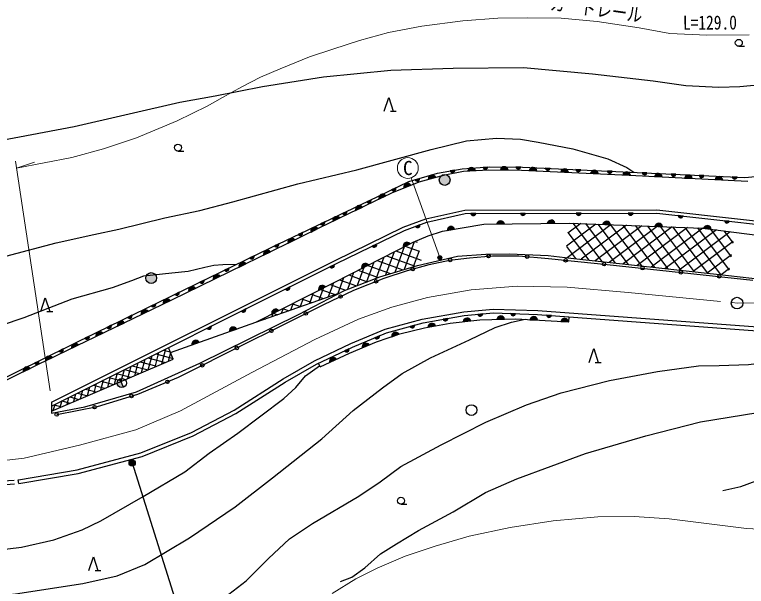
# Model space of a CAD drawing. Units: millimetres at full size, sheet at 1:1000; details may follow other scales. Extents: x 40000 to 680000, y 20000 to 380000.
# Drawn here: x 383631 to 478380, y 259772 to 333790 of the extents above; entities that cross this region are included whole.
import ezdxf
from ezdxf.enums import TextEntityAlignment as Align

# ---------------------------------------------------------------- set-up
doc = ezdxf.new("R2010")
doc.units = ezdxf.units.MM
doc.header["$LTSCALE"] = 1000
doc.linetypes.add('CHAIN', pattern=[18.5, 12, -1.5, 3.5, -1.5])
doc.linetypes.add('DASHED', pattern=[7.5, 6, -1.5])
for name, color, linetype, lineweight in [('M-BGD', 7, 'Continuous', 25), ('M-BMK', 2, 'CHAIN', 13), ('M-BMK-SRVR', 3, 'Continuous', 25), ('M-STR-HTXT', 7, 'Continuous', 13), ('M-STR-STRC', 7, 'Continuous', 25)]:
    doc.layers.add(name, color=color, linetype=linetype, lineweight=lineweight)
doc.styles.add('ＭＳ ゴシック', font='')
doc.styles.get('ＭＳ ゴシック').set_extended_font_data('MS Gothic')

msp = doc.modelspace()

# ---------------------------------------------------------------- hatches: boundary and pattern name
at = {"layer": 'M-BGD'}
for points in [[(440027, 313558), (440642, 313673, -0.84072)], [(442324, 313549, -0.82183), (443313, 313604)], [(444280, 314018), (444904, 314057, -0.84072)], [(446540, 313693, -0.82183), (447530, 313687)], [(448536, 314060), (449162, 314059, -0.84072)], [(450254, 313629, -0.82183), (451243, 313582)], [(452347, 313919), (452972, 313890, -0.84072)], [(454349, 313435, -0.82183), (455339, 313388)], [(456313, 313732), (456938, 313702, -0.84072)], [(458216, 313252, -0.82183), (459206, 313205)], [(437195, 312474, -0.82183), (438150, 312737)], [(440016, 312391, -0.41421), (439316, 311691, -0.41421), (438616, 312391, -1)], [(460378, 313540), (461003, 313510, -0.84072)], [(462368, 313056, -0.82183), (463357, 313009)], [(464884, 313326), (465509, 313297, -0.84072)], [(466492, 312847, -0.82183), (467481, 312796)], [(468639, 313149), (469264, 313119, -0.84072)], [(470385, 312620, -0.82183), (471375, 312620)], [(472259, 312978), (472884, 312948, -0.84072)], [(474330, 312442, -0.82183), (475319, 312391)], [(476550, 312775), (477175, 312745, -0.84072)], [(434024, 311353, -0.82183), (434944, 311720)], [(435481, 312414), (436083, 312587, -0.84072)], [(432435, 311101), (432999, 311373, -0.84072)], [(430783, 309915, -0.82183), (431675, 310348)], [(427764, 308448, -0.82183), (428655, 308881)], [(429221, 309550), (429784, 309822, -0.84072)], [(426074, 308049), (426639, 308319, -0.84072)], [(442712, 308037), (443338, 308039, -0.84072)], [(449131, 308051), (449757, 308053, -0.84072)], [(456348, 308067), (456974, 308068, -0.84072)], [(463088, 308082), (463713, 308083, -0.84072)], [(424858, 307036, -0.82183), (425750, 307469)], [(446055, 306686, -0.82183), (447046, 306699)], [(452607, 306774, -0.82183), (453598, 306787)], [(459782, 306645, -0.82183), (460772, 306607)], [(469558, 307778), (470180, 307708, -0.84072)], [(475548, 307107), (476170, 307038, -0.84072)], [(422008, 305648, -0.82183), (422899, 306082)], [(423220, 306688), (423785, 306957, -0.84072)], [(435531, 306377), (436118, 306594, -0.84072)], [(439627, 305862, -0.82183), (440604, 306026)], [(466530, 306387, -0.82183), (467520, 306349)], [(472837, 306135, -0.82183), (473820, 306009)], [(420341, 305314), (420906, 305583, -0.84072)], [(419035, 304200, -0.82183), (419926, 304634)], [(433946, 303677, -0.82183), (434828, 304128)], [(415870, 302659, -0.82183), (416761, 303093)], [(417261, 303844), (417826, 304114, -0.84072)], [(429938, 303815), (430501, 304090, -0.84072)], [(414069, 302295), (414632, 302569, -0.84072)], [(412698, 301114, -0.82183), (413588, 301548)], [(424456, 301131), (425016, 301411, -0.84072)], [(428572, 300932, -0.82183), (429455, 301383)], [(402012, 299688, -0.41421), (401312, 298988, -0.41421), (400612, 299688, -1)], [(410805, 300705), (411367, 300979, -0.84072)], [(407601, 299146), (408164, 299420, -0.84072)], [(409357, 299488, -0.82183), (410248, 299921)], [(406173, 297937, -0.82183), (407064, 298371)], [(418702, 298255), (419262, 298535, -0.84072)], [(422996, 298091, -0.82183), (423880, 298539)], [(404380, 297578), (404943, 297852, -0.84072)], [(402882, 296338, -0.82183), (403774, 296770)], [(401334, 296095), (401897, 296369, -0.84072)], [(412994, 295403), (413554, 295683, -0.84072)], [(416932, 295017, -0.82183), (417815, 295465)], [(398258, 294597), (398821, 294871, -0.84072)], [(400014, 294950, -0.82183), (400906, 295382)], [(443615, 294989), (444238, 295045, -0.84072)], [(446089, 294358, -0.82183), (447080, 294385)], [(447869, 295090), (448495, 295068, -0.84072)], [(450340, 294295, -0.82183), (451331, 294277)], [(452514, 294884), (453138, 294838, -0.84072)], [(396970, 293478, -0.82183), (397862, 293909)], [(437150, 293330, -0.82183), (438125, 293508)], [(439111, 294351), (439728, 294459, -0.84072)], [(441717, 294051, -0.82183), (442702, 294165)], [(454357, 294076, -0.82183), (455346, 294017)], [(395578, 293293), (396141, 293567, -0.84072)], [(408537, 293176), (409097, 293456, -0.84072)], [(411436, 292760, -0.82183), (412371, 293090)], [(434828, 293430), (435431, 293596, -0.84072)], [(392731, 291896), (393292, 292173, -0.84072)], [(394146, 292111, -0.82183), (395038, 292543)], [(430288, 291964), (430866, 292206, -0.84072)], [(432455, 292098, -0.82183), (433391, 292422)], [(391013, 290595, -0.82183), (391905, 291027)], [(406585, 291049, -0.82183), (407520, 291378)], [(428641, 290650, -0.82183), (429556, 291031)], [(389936, 290516), (389375, 290239, 0.84072)], [(426354, 290258), (426920, 290527, -0.84072)], [(387621, 288954, -0.82183), (388513, 289386)], [(424411, 288765, -0.82183), (425310, 289182)], [(384742, 287550, -0.82183), (385632, 287986)], [(386758, 288946), (386196, 288669, 0.84072)], [(397273, 286651, 0.41421), (396950, 285867, 0.41421), (397735, 285544)]]:
    msp.add_hatch(color=256, dxfattribs=at).paths.add_polyline_path(points)
at = {"layer": 'M-STR-STRC'}
for points in [[(438900, 302450, -0.41421), (438800, 302111, -0.41421), (438461, 302211, -1)], [(398513, 275544, -1), (399187, 275973, -0.41421), (399065, 275421, -0.41421)]]:
    msp.add_hatch(color=256, dxfattribs=at).paths.add_polyline_path(points)

# ---------------------------------------------------------------- linework, layer by layer
at = {"layer": 'M-BGD'}
for p, q in [((477400, 329692), (478150, 329692)), ((432281, 321278), (433034, 321278)), ((404775, 316122), (405525, 316122)), ((440642, 313673), (440027, 313558)), ((444904, 314057), (444280, 314018)), ((446540, 313693), (447530, 313687)), ((449162, 314059), (448536, 314060)), ((450254, 313629), (451243, 313582)), ((452972, 313890), (452347, 313919)), ((456938, 313702), (456313, 313732)), ((437195, 312474), (438150, 312737)), ((442324, 313549), (443313, 313604)), ((454349, 313435), (455339, 313388)), ((458216, 313252), (459206, 313205)), ((461003, 313510), (460378, 313540)), ((462368, 313056), (463357, 313009)), ((465509, 313297), (464884, 313326)), ((466492, 312847), (467481, 312796)), ((469264, 313119), (468639, 313149)), ((472884, 312948), (472259, 312978)), ((477175, 312745), (476550, 312775)), ((436083, 312587), (435481, 312414)), ((470385, 312620), (471375, 312620)), ((474330, 312442), (475319, 312391)), ((432999, 311373), (432435, 311101)), ((434024, 311353), (434944, 311720)), ((430783, 309915), (431675, 310348)), ((427764, 308448), (428655, 308881)), ((429784, 309822), (429221, 309550)), ((426639, 308319), (426074, 308049)), ((443338, 308039), (442712, 308037)), ((449757, 308053), (449131, 308051)), ((456974, 308068), (456348, 308067)), ((463713, 308083), (463088, 308082)), ((424858, 307036), (425750, 307469)), ((470180, 307708), (469558, 307778)), ((476170, 307038), (475548, 307107)), ((422008, 305648), (422899, 306082)), ((423785, 306957), (423220, 306688)), ((436118, 306594), (435531, 306377)), ((446055, 306686), (447046, 306699)), ((452607, 306774), (453598, 306787)), ((458902, 306678), (455087, 303804)), ((460879, 306603), (455189, 302315)), ((456925, 306754), (455273, 305509)), ((455925, 306792), (459671, 301821)), ((462856, 306527), (457001, 302116)), ((457537, 306731), (461378, 301633)), ((464833, 306452), (458813, 301916)), ((459148, 306669), (463085, 301444)), ((459782, 306645), (460772, 306607)), ((466809, 306376), (460625, 301716)), ((460760, 306607), (464792, 301256)), ((462371, 306546), (466499, 301068)), ((468786, 306301), (462437, 301516)), ((463983, 306484), (468206, 300879)), ((470763, 306225), (464248, 301316)), ((465594, 306423), (469914, 300691)), ((472738, 306148), (466060, 301116)), ((466530, 306387), (467520, 306349)), ((467206, 306361), (471621, 300503)), ((468818, 306299), (473328, 300314)), ((470429, 306238), (475035, 300126)), ((472041, 306176), (476166, 300702)), ((472837, 306135), (473820, 306009)), ((420906, 305583), (420341, 305314)), ((439627, 305862), (440604, 306026)), ((455280, 305571), (457964, 302009)), ((474512, 305920), (467872, 300916)), ((476286, 305692), (469684, 300716)), ((473723, 306021), (476411, 302454)), ((475456, 305799), (476655, 304207)), ((419035, 304200), (419926, 304634)), ((435362, 304387), (434049, 300779)), ((435454, 304425), (435742, 304320)), ((476686, 304428), (471496, 300516)), ((417826, 304114), (417261, 303844)), ((430501, 304090), (429938, 303815)), ((434061, 303736), (432856, 300425)), ((433946, 303677), (434828, 304128)), ((434212, 303813), (436013, 303158)), ((435999, 303214), (435242, 301133)), ((455082, 303756), (456257, 302198)), ((414632, 302569), (414069, 302295)), ((415870, 302659), (416761, 303093)), ((431446, 302400), (430453, 299670)), ((432754, 303068), (431663, 300072)), ((431779, 302570), (435509, 301212)), ((432995, 303192), (436283, 301995)), ((476442, 302679), (473307, 300317)), ((412698, 301114), (413588, 301548)), ((425016, 301411), (424456, 301131)), ((428572, 300932), (429455, 301383)), ((430139, 301732), (429213, 299188)), ((429346, 301327), (432287, 300257)), ((430563, 301949), (433898, 300735)), ((411367, 300979), (410805, 300705)), ((427525, 300396), (426734, 298225)), ((428832, 301064), (427974, 298707)), ((428130, 300706), (430706, 299768)), ((476198, 300929), (475119, 300117)), ((408164, 299420), (407601, 299146)), ((409357, 299488), (410248, 299921)), ((426217, 299729), (425466, 297666)), ((425697, 299463), (427877, 298669)), ((426913, 300084), (429292, 299219)), ((419262, 298535), (418702, 298255)), ((422996, 298091), (423880, 298539)), ((424910, 299061), (424248, 297241)), ((424478, 298842), (426463, 298120)), ((404943, 297852), (404380, 297578)), ((406173, 297937), (407064, 298371)), ((414868, 293971), (425748, 297764)), ((422300, 297738), (421810, 296391)), ((422034, 297603), (423626, 297024)), ((423605, 298400), (423029, 296816)), ((423256, 298223), (425119, 297545)), ((402882, 296338), (403774, 296770)), ((420995, 297077), (420591, 295966)), ((420812, 296984), (422132, 296504)), ((401897, 296369), (401334, 296095)), ((413554, 295683), (412994, 295403)), ((418386, 295754), (418154, 295117)), ((418368, 295745), (419146, 295462)), ((419691, 296415), (419372, 295541)), ((419590, 296365), (420639, 295983)), ((387806, 295356), (388558, 295356)), ((398821, 294871), (398258, 294597)), ((400014, 294950), (400906, 295382)), ((416932, 295017), (417815, 295465)), ((417081, 295093), (416935, 294692)), ((417146, 295126), (417652, 294942)), ((444238, 295045), (443615, 294989)), ((448495, 295068), (447869, 295090)), ((453138, 294838), (452514, 294884)), ((396970, 293478), (397862, 293909)), ((403800, 290066), (414868, 293971)), ((415776, 294431), (415716, 294267)), ((415924, 294506), (416159, 294421)), ((439728, 294459), (439111, 294351)), ((441717, 294051), (442702, 294165)), ((446089, 294358), (447080, 294385)), ((450340, 294295), (451331, 294277)), ((454357, 294076), (455346, 294017)), ((396141, 293567), (395578, 293293)), ((409097, 293456), (408537, 293176)), ((411436, 292760), (412371, 293090)), ((435431, 293596), (434828, 293430)), ((437150, 293330), (438125, 293508)), ((393292, 292173), (392731, 291896)), ((394146, 292111), (395038, 292543)), ((430866, 292206), (430288, 291964)), ((432455, 292098), (433391, 292422)), ((391013, 290595), (391905, 291027)), ((406585, 291049), (407520, 291378)), ((428641, 290650), (429556, 291031)), ((389936, 290516), (389375, 290239)), ((402277, 290047), (401769, 288153)), ((403174, 290495), (402646, 288525)), ((402909, 290363), (403772, 290132)), ((403821, 290015), (403522, 288897)), ((426920, 290527), (426354, 290258)), ((387621, 288954), (388513, 289386)), ((400484, 289151), (400017, 287409)), ((400886, 289352), (403160, 288743)), ((401381, 289599), (400893, 287781)), ((401898, 289858), (404144, 289256)), ((424411, 288765), (425310, 289182)), ((386758, 288946), (386196, 288669)), ((398691, 288255), (398265, 286665)), ((398863, 288342), (400917, 287791)), ((399588, 288703), (399141, 287037)), ((399875, 288847), (402038, 288267)), ((423189, 288198), (422973, 288653)), ((458817, 288765), (459569, 288765)), ((384742, 287550), (385632, 287986)), ((396898, 287359), (396513, 285922)), ((396841, 287331), (398674, 286839)), ((397795, 287807), (397389, 286294)), ((397852, 287836), (399796, 287315)), ((395105, 286463), (394761, 285178)), ((394818, 286320), (396432, 285887)), ((396002, 286911), (395637, 285550)), ((395829, 286825), (397553, 286363)), ((397735, 285544), (397273, 286651)), ((392795, 285309), (394189, 284935)), ((393312, 285567), (393008, 284434)), ((393806, 285814), (395311, 285411)), ((394209, 286015), (393884, 284806)), ((390772, 284298), (391947, 283983)), ((391519, 284671), (391256, 283690)), ((391783, 284803), (393068, 284459)), ((392416, 285119), (392132, 284062)), ((388385, 283608), (388389, 282473)), ((388830, 283327), (388628, 282574)), ((389726, 283775), (389504, 282946)), ((389760, 283793), (390825, 283507)), ((390623, 284223), (390380, 283318)), ((388389, 282607), (388583, 282555)), ((388749, 283287), (389704, 283031)), ((384173, 273069), (384090, 273562)), ((433653, 270413), (434403, 270413)), ((394046, 261825), (394799, 261825))]:
    msp.add_line(p, q, dxfattribs=at)
for points in [[(380478, 285845), (394252, 292647), (416759, 303604), (429502, 309686), (434682, 312185), (438391, 313251), (441577, 313848), (445080, 314068), (449411, 314058), (478197, 312697), (487826, 313623), (490523, 314154), (492593, 314163), (495609, 315942), (497526, 317504), (499891, 320013), (504596, 324964), (507076, 327319), (509418, 329056), (512489, 330612), (515427, 331750), (518138, 332342), (521049, 332810)], [(381986, 317537), (391335, 319323), (405011, 322440), (409589, 323272), (415741, 324481), (423610, 325754), (432344, 326589), (440419, 326868), (449516, 326968), (458472, 326120), (466294, 325201), (470532, 324619), (474822, 324406), (477532, 324503), (480286, 324742)], [(388385, 283608), (425120, 301966), (433952, 306274), (436866, 307350), (441911, 308486), (466796, 308540), (489250, 306026), (492222, 306666), (495682, 307924), (498965, 309440), (502270, 311464), (504265, 313016), (506489, 314850), (510662, 319212), (513547, 322029), (515769, 323440), (518298, 324707), (521267, 325608), (523794, 326018), (529753, 326134), (543963, 324247)], [(388387, 283106), (425319, 301562), (434129, 305859), (436994, 306917), (441961, 308036), (466771, 308090), (489273, 305571), (492347, 306233), (495853, 307508), (499177, 309042), (502527, 311093), (504546, 312664), (506796, 314519), (510981, 318895), (513828, 321674), (515991, 323047), (518465, 324287), (521369, 325168), (523834, 325569), (529727, 325683), (543861, 323806)], [(431494, 321278), (432077, 323060), (432659, 321278)], [(382478, 302512), (389013, 304231), (393901, 305315), (397108, 306024), (403095, 307468), (407620, 308432), (411897, 309544), (420302, 311864), (427949, 313685), (437571, 316316), (442155, 317451), (446042, 317786), (449112, 317674), (451409, 317294), (455927, 316424), (460425, 315123), (462905, 313995), (463804, 313378)], [(375113, 282837), (386724, 288520), (403986, 296872), (424676, 306947), (432457, 310728), (436025, 312152), (439320, 313059), (441734, 313515), (445049, 313702), (449264, 313676), (463203, 313016), (478557, 312224)], [(414868, 293971), (424991, 299102), (435224, 304330), (437196, 305140), (439017, 305759), (444389, 306664), (455416, 306812), (472720, 306150), (488231, 304156), (492189, 304892), (495109, 305789), (500029, 307991), (505953, 309411)], [(388389, 282473), (388389, 282204), (392717, 283009), (399431, 284974), (407625, 288676), (420394, 294969), (426333, 298069), (430918, 299851), (435786, 301294), (440967, 302500), (444658, 302775), (447702, 302831), (452701, 302587), (455667, 302263), (476070, 300012), (479098, 299684), (482598, 299619), (486521, 299846), (492786, 300577), (497034, 301322), (499768, 302005), (503381, 303016), (507500, 304529)], [(389074, 282027), (394372, 283045), (399585, 284661), (404850, 286848), (413542, 291209), (417385, 293111), (423667, 296272), (427563, 298122), (431459, 299665), (434504, 300651), (437303, 301421), (439947, 302009), (442535, 302318), (445504, 302551), (448897, 302553), (452741, 302199), (460359, 301449), (476790, 299691), (479218, 299416)], [(354711, 284087), (363807, 285118), (365471, 285479), (367475, 286137), (369242, 287067), (372710, 289603), (375990, 291437), (379075, 292618), (384862, 294597), (391077, 297007), (396284, 298454), (398809, 299383), (400363, 299968), (403991, 300368), (406121, 300584), (408273, 301108), (409426, 301359), (410606, 301430), (412372, 301468)], [(387019, 295356), (387601, 297139), (388183, 295356)], [(384089, 273564), (384114, 273566), (391748, 274853), (399973, 277042), (406534, 279712), (412043, 282600), (418383, 286647), (422469, 288967), (427184, 291205), (431616, 293063), (436409, 294384), (441792, 295330), (445608, 295668), (451377, 295469), (479820, 293373)], [(384173, 273069), (391854, 274364), (400133, 276567), (406744, 279258), (412294, 282167), (418641, 286218), (422700, 288523), (427388, 290749), (431780, 292589), (436519, 293896), (441858, 294834), (445622, 295167), (451350, 294970), (479796, 292874), (485406, 292742), (486461, 292757)], [(423189, 288198), (426989, 289961), (430474, 291414), (433500, 292460), (436712, 293250), (440016, 293854), (443863, 294299), (448534, 294424), (455385, 294015), (455424, 294669)], [(346578, 259094), (353492, 259273), (362957, 259092), (368279, 258725), (375093, 258349), (379534, 258335), (383763, 258807), (392471, 260133), (396906, 261127), (400499, 262614), (406258, 266056), (412205, 270071), (417000, 273842), (423392, 278877), (427471, 282536), (431259, 285456), (433802, 287338), (437469, 289349), (442544, 291671), (445850, 293294), (447975, 293960), (449724, 294353)], [(388389, 282473), (404178, 289175), (403540, 290678)], [(458030, 288765), (458612, 290547), (459194, 288765)], [(381289, 264457), (384522, 264828), (388689, 265790), (392373, 267093), (394788, 268265), (400293, 271404), (405679, 274603), (408832, 277006), (412544, 279602), (418493, 284078), (420022, 285516), (421313, 287046), (423126, 288331)], [(394566, 250692), (398887, 251936), (403909, 254135), (408199, 256594), (410818, 258313), (413595, 260491), (416485, 263368), (419241, 265927), (422216, 267920), (428190, 271451), (430942, 273316), (433639, 275277), (438863, 278087), (444636, 281032), (449912, 283259), (454411, 284822), (460647, 286425), (466881, 287579), (472175, 288334), (474861, 288364), (478637, 288476), (481660, 288895), (486743, 288900)], [(425834, 260400), (427273, 260970), (428991, 262182), (430988, 264003), (433096, 265298), (435942, 266994), (440425, 269416), (444590, 271935), (448650, 273683), (457545, 276956), (465354, 279269), (472442, 281072), (481719, 282584), (494540, 283953), (499993, 284567), (507112, 285118), (511658, 285483), (518776, 286397), (528816, 286871), (535334, 286754)], [(475318, 272162), (477648, 272702), (480808, 273858), (485483, 275149), (488180, 275415), (495205, 276889), (505274, 278672), (513562, 279968), (522442, 281199), (531401, 281336), (534072, 281272)], [(393259, 261825), (393842, 263607), (394424, 261825)]]:
    msp.add_lwpolyline(points, dxfattribs=at)
at = {"layer": 'M-BGD', "linetype": 'DASHED'}
for points in [[(371655, 272706), (373845, 272572), (377613, 272609), (384173, 273069)], [(371685, 273205), (373858, 273072), (377593, 273109), (384089, 273564)]]:
    msp.add_lwpolyline(points, dxfattribs=at)
at = {"layer": 'M-BGD'}
for centre, radius in [((477400, 330142), 450), ((404775, 316572), 450), ((439316, 312391), 700), ((445006, 302512), 225), ((450000, 302451), 225), ((440031, 302020), 225), ((454978, 301979), 225), ((459954, 301489), 225), ((401312, 299688), 700), ((435176, 300836), 225), ((464925, 300961), 225), ((469897, 300429), 225), ((430434, 299259), 225), ((474869, 299897), 225), ((425836, 297302), 225), ((421345, 295104), 225), ((416877, 292860), 225), ((412399, 290636), 225), ((407930, 288394), 225), ((397504, 286097), 600), ((403415, 286252), 225), ((398770, 284408), 225), ((393984, 282971), 225), ((442786, 282594), 700), ((389074, 282027), 225), ((433653, 270863), 450)]:
    msp.add_circle(centre, radius, dxfattribs=at)
for centre, radius, start, end in [((440325, 313669), 318, 200.50475, 0.72248), ((442824, 313479), 505, 14.39042, 172.04861), ((444589, 314092), 318, 193.48487, 353.7026), ((447034, 313592), 505, 10.81814, 168.47633), ((448849, 314114), 318, 189.75789, 349.97562), ((450744, 313508), 505, 8.46163, 166.11982), ((452662, 313959), 318, 187.18435, 347.40208), ((454839, 313314), 505, 8.46163, 166.11982), ((456628, 313771), 318, 187.18435, 347.40208), ((458707, 313131), 505, 8.46163, 166.11982), ((437698, 312511), 505, 26.57161, 184.2298), ((460693, 313579), 318, 187.18435, 347.40208), ((462858, 312935), 505, 8.46163, 166.11982), ((465199, 313366), 318, 187.18435, 347.40208), ((466981, 312723), 505, 8.21765, 165.87584), ((468954, 313189), 318, 187.18435, 347.40208), ((470880, 312522), 505, 11.1709, 168.8291), ((472574, 313018), 318, 187.18435, 347.40208), ((474819, 312319), 505, 8.21765, 165.87584), ((476865, 312815), 318, 187.18435, 347.40208), ((434520, 311446), 505, 32.9268, 190.58499), ((435767, 312553), 318, 205.9319, 6.14963), ((432693, 311286), 318, 215.64764, 15.86537), ((431272, 310043), 505, 37.08706, 194.74525), ((428253, 308576), 505, 37.08706, 194.74525), ((429479, 309735), 318, 215.64764, 15.86537), ((426333, 308233), 318, 215.40201, 15.61975), ((443025, 308093), 318, 190.01581, 350.23354), ((449444, 308106), 318, 190.01581, 350.23354), ((456661, 308122), 318, 190.01581, 350.23354), ((463400, 308137), 318, 190.01581, 350.23354), ((425347, 307164), 505, 37.08706, 194.74525), ((446551, 306595), 505, 11.93992, 169.59811), ((453104, 306683), 505, 11.93992, 169.59811), ((460273, 306528), 505, 8.9826, 166.6408), ((469875, 307797), 318, 183.50496, 343.7227), ((475865, 307127), 318, 183.50496, 343.7227), ((422497, 305777), 505, 37.1341, 194.79229), ((423479, 306872), 318, 215.40201, 15.61975), ((435806, 306537), 318, 210.15721, 10.37494), ((440131, 305848), 505, 20.72663, 178.38482), ((467021, 306270), 505, 8.9826, 166.6408), ((473316, 305975), 505, 3.84301, 161.5012), ((420600, 305498), 318, 215.40201, 15.61975), ((419523, 304329), 505, 37.1341, 194.79229), ((434432, 303816), 505, 38.23368, 195.89187), ((416358, 302788), 505, 37.1341, 194.79229), ((417520, 304028), 318, 215.40201, 15.61975), ((430196, 304001), 318, 215.89159, 16.10932), ((414327, 302481), 318, 215.84959, 16.06733), ((413186, 301243), 505, 37.1341, 194.79229), ((424712, 301320), 318, 216.44374, 16.66147), ((429058, 301070), 505, 38.23368, 195.89187), ((411062, 300891), 318, 215.84959, 16.06733), ((407859, 299332), 318, 215.84959, 16.06733), ((409845, 299616), 505, 37.1341, 194.79229), ((406661, 298066), 505, 37.1341, 194.79229), ((418958, 298444), 318, 216.44374, 16.66147), ((423482, 298228), 505, 38.04937, 195.70756), ((404638, 297764), 318, 215.84959, 16.06733), ((403371, 296466), 505, 36.99054, 194.64873), ((401592, 296281), 318, 215.84959, 16.06733), ((413250, 295592), 318, 216.44374, 16.66147), ((417418, 295154), 505, 38.04937, 195.70756), ((398515, 294783), 318, 215.84959, 16.06733), ((400502, 295078), 505, 36.99054, 194.64873), ((443921, 295071), 318, 194.95826, 355.17599), ((446587, 294274), 505, 12.70001, 170.3582), ((448184, 295133), 318, 187.9133, 348.13103), ((450834, 294189), 505, 10.13344, 167.79163), ((452830, 294915), 318, 185.6771, 345.89483), ((397459, 293605), 505, 36.99054, 194.64873), ((437655, 293323), 505, 21.53233, 179.19052), ((439410, 294459), 318, 199.85271, 0.07044), ((442221, 294011), 505, 17.76407, 175.42226), ((454846, 293949), 505, 7.75886, 165.41705), ((395836, 293479), 318, 215.84959, 16.06733), ((408793, 293365), 318, 216.44374, 16.66147), ((411936, 292833), 505, 30.60687, 188.26507), ((435115, 293565), 318, 205.3039, 5.52163), ((392987, 292083), 318, 216.17216, 16.3899), ((394634, 292239), 505, 36.99054, 194.64873), ((430556, 292136), 318, 212.62794, 12.84567), ((432955, 292168), 505, 30.24194, 187.90013), ((391501, 290723), 505, 36.99054, 194.64873), ((407085, 291121), 505, 30.60687, 188.26507), ((429136, 290750), 505, 33.80084, 191.45903), ((389631, 290426), 318, 216.17216, 16.3899), ((426613, 290442), 318, 215.28368, 15.50141), ((388110, 289082), 505, 36.99054, 194.64873), ((424902, 288885), 505, 36.06011, 193.7183), ((385230, 287680), 505, 37.2502, 194.90839), ((386453, 288857), 318, 216.17216, 16.3899)]:
    msp.add_arc(centre, radius, start, end, dxfattribs=at)
at = {"layer": 'M-BMK'}
msp.add_lwpolyline([(380797, 275884), (384860, 276367), (392022, 278037), (399346, 280038), (405099, 282485), (414335, 287438), (422488, 291735), (428142, 294349), (432487, 295924), (437077, 297150), (442737, 298158), (448714, 298633), (455177, 298522), (463087, 297821), (477172, 296443), (482328, 296501)], dxfattribs=at)
at = {"layer": 'M-BMK-SRVR'}
msp.add_circle((477172, 296443), 750, dxfattribs=at)
at = {"layer": 'M-STR-HTXT'}
for p, q in [((388242, 285099), (383757, 314805)), ((383894, 313893), (386215, 314694)), ((438681, 302330), (434993, 312665))]:
    msp.add_line(p, q, dxfattribs=at)
for points in [[(383894, 313893), (391058, 315290), (395154, 316411), (399428, 317860), (404683, 320044), (408553, 321954), (410568, 323065), (413049, 324452), (415485, 325690), (418026, 326789), (421805, 328327), (424813, 329336), (428284, 330443), (432049, 331485), (436374, 332318), (441662, 333000), (446197, 333328), (449998, 333397), (454410, 333342), (459063, 332901), (464511, 332077), (468450, 331361), (473242, 331151), (478734, 331174)], [(424766, 258851), (427794, 260737), (430579, 262142), (434189, 263666), (438083, 264984), (442467, 266259), (447789, 267401), (453350, 268250), (459137, 268767), (463835, 268819), (468373, 268502), (478407, 267253), (484081, 266963), (488714, 267117), (495985, 267418), (501771, 268049), (508063, 269057), (512904, 270233), (517450, 270962), (521940, 271298), (528064, 271430), (531780, 271312)]]:
    msp.add_lwpolyline(points, dxfattribs=at)
msp.add_circle((434539, 313936), 1350, dxfattribs=at)
at = {"layer": 'M-STR-STRC'}
msp.add_line((398850, 275759), (407495, 248391), dxfattribs=at)
for centre, radius in [((438681, 302330), 250), ((398850, 275759), 400)]:
    msp.add_circle(centre, radius, dxfattribs=at)

# ---------------------------------------------------------------- texts
at = {"layer": 'M-STR-HTXT', "style": 'ＭＳ ゴシック', "width": 0.8}
for s, rotation, p in [('ガードレール', 351.897, (458774, 333077)), ('L=129.0', 0.239, (473668, 331301))]:
    msp.add_text(s, height=1833, rotation=rotation, dxfattribs=at).set_placement(p, align=Align.BOTTOM_CENTER)
at = {"layer": 'M-STR-HTXT', "style": 'ＭＳ ゴシック'}
msp.add_text('C', height=1833, dxfattribs=at).set_placement((434539, 313936), align=Align.MIDDLE_CENTER)

doc.saveas('drawing.dxf')
